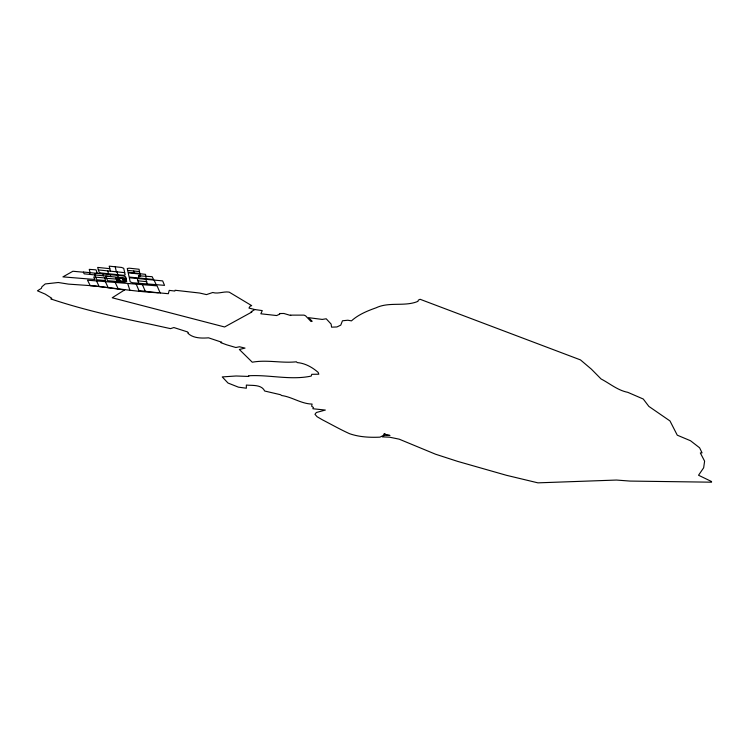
<?xml version="1.0" encoding="UTF-8"?>
<svg xmlns="http://www.w3.org/2000/svg" width="749" height="749" viewBox="0 0 749 749"><rect width="100%" height="100%" fill="white"/><g stroke="black" fill="none" stroke-linecap="round" stroke-linejoin="round"><path stroke-width="1.12" d="M124.699 289.863L112.21 297.774L224.606 326.976L251.926 311.987L251.074 311.799L254.829 309.543L262.253 310.592L260.858 313.794L276.662 315.544L279.761 314.112L279.414 313.531L283.918 313.485L290.724 315.507L290.425 315.123L304.028 315.123L305.611 315.844L311.022 321.518L312.193 321.312L308.541 317.67L322.257 319.42L326.199 318.774L331.105 324.064L331.582 327.163L336.928 326.957L340.758 325.132L342.462 320.778L347.845 320.226L351.45 320.872C358.443 314.561 367.31 310.91 376.092 307.811C389.255 301.501 404.844 306.95 417.979 301.341L418.27 300.19L420.095 299.282L580.475 359.904L591.373 369.145L601.072 378.966C610.023 383.61 617.597 390.332 627.802 392.336L643.269 399.03L648.859 406.398L669.981 420.947L677.265 435.178L690.503 440.74L699.603 447.79L702.056 452.855L700.324 452.93L704.603 461.141L703.657 467.797L698.545 475.241L711.541 481.523L711.55 482.187L629.956 481.073L616.483 480.053L537.932 482.852L506.399 475.287L457.676 461.393L435.515 454.203L399.18 439.167L389.517 437.182L382.364 436.873L385.005 435L389.967 435.45L384.771 434.56L385.136 433.68L384.181 433.643L383.329 435.497L379.93 437.154C369.678 437.594 359.314 437.088 349.549 433.69C340.205 429.467 331.507 424.514 322.463 419.843L317.07 416.716L314.973 414.3L316.368 412.493L325.347 410.059L312.876 408.748L313.428 407.447L311.668 406.258L312.08 404.067C301.182 403.842 292.063 396.933 281.68 395.528L280.491 394.704L264.697 391.025C261.457 384.303 252.497 385.707 246.337 385.061L246.365 388.207L238.435 387.167L228.005 383.029L222.247 376.916L236.122 375.989L248.79 376.447L248.471 375.783C269.322 374.528 290.472 380.483 311.209 376.082L311.781 374.313L318.821 374.21L318.147 372.375C312.249 367.244 305.124 363.237 297.203 362.582L296.398 361.795C281.774 363.405 266.944 359.501 252.273 362.216L239.343 349.474L245.026 348.098L239.446 346.768L235.851 347.508L226.601 344.793L220.833 342.658L221.77 342.237L208.55 337.827C201.827 338.351 193.111 338.398 187.943 333.258L188.439 332.987L187.54 331.919L173.871 327.547L170.51 328.633L149.182 323.952C115.964 317.061 82.952 309.674 50.792 298.935L51.775 298.271L45.193 294.104L37.45 290.809L41.41 288.309L41.925 286.755L45.24 283.937L58.291 282.504L68.431 284.114L94.468 285.912L124.577 289.938M138.462 275.81L140.569 276.044L140.26 274.087L128.21 272.842L129.146 277.055L153.592 279.48L152.113 276.671L138.462 275.81L138.78 278.085M106.63 278.319L116.329 279.105M156.167 284.657L132.536 282.757L130.214 281.896L129.305 277.767L162.636 280.884L164.546 285.369L156.167 284.657L154.125 280.182M160.211 292.999L157.065 285.846L87.493 280.182L90.283 285.678C112.996 287.682 135.541 291.689 158.376 292.793L168.338 293.711L169.246 290.378L174.845 291.043L175.069 290.256L199.59 293.028L206.49 294.6L212.725 292.503C218.249 294.188 223.651 291.202 229.166 292.119L251.711 305.648L250.157 306.135L248.968 308.064L254.829 309.543M94.767 279.471L62.925 276.877L72.906 271.25L83.457 272.215M110.29 274.621L110.805 276.596L105.721 276.081L107.594 280.697L124.886 282.101L126.693 281.624L125.654 276.784L123.594 275.988L83.373 272.018L84.131 273.825L125.944 278.132M106.536 278.094L93.747 277.008L94.851 279.658M145.905 279.48L147.319 283.946M137.292 278.591L137.872 280.819L146.795 281.671M127.667 270.38L139.398 271.578L139.894 273.516L128.079 272.262L127.255 268.535L129.128 268.179L139.071 269.247L139.398 271.578M109.813 268.666L97.67 267.412L99.102 272.243L101.003 272.964L123.482 275.304L125.195 274.92L123.744 268.32L121.553 267.44L109.204 266.148L110.421 271.175M98.231 269.912L124.699 272.655M126.066 278.703L115.805 277.636L117.2 281.474M116.479 278.553L119.437 278.853M122.995 279.227L125.963 279.527L125.851 279.068L122.883 278.759L123.445 281.072L126.403 281.381L123.332 280.613M116.591 279.012L119.55 279.321M116.704 279.471L119.662 279.78M116.816 279.939L119.774 280.248M125.663 280.931L123.96 280.753L124.091 281.287M116.928 280.398L119.887 280.706M117.041 280.866L119.999 281.165M138.93 290.565L158.376 292.793M96.481 280.912L99.083 286.324M105.347 281.624L108.156 287.579M115.168 282.42L118.258 288.974M94.674 274.93L96.855 279.817L105.665 280.538L104.542 277.926M142.394 284.611L145.278 291.267M136.224 284.114L139.183 291.164M89.393 272.57L90.095 274.452M137.872 280.819L138.752 283.253M97.239 273.282L96.022 269.846L89.253 269.359L90.086 272.636M127.648 283.422L129.923 290.359M107.697 270.895L108.539 273.75M95.563 275.023L95.132 273.488L98.475 273.413M102.987 273.872L103.512 275.847M117.059 271.868L117.78 274.724M124.774 279.405L125.111 280.8M123.473 278.74L123.604 279.274M119.007 278.282L119.615 280.828M117.78 275.389L118.192 277.345M115.252 266.784L116.31 271.793M133.753 271.007L134.118 272.908M140.569 276.044L140.203 273.76L145.54 274.359L146.195 278.89M125.177 278.918L117.031 278.076L117.64 280.622L125.785 281.465L125.177 278.918M119.325 278.394L116.367 278.085L117.153 281.324L120.112 281.633L119.325 278.394"/></g></svg>
